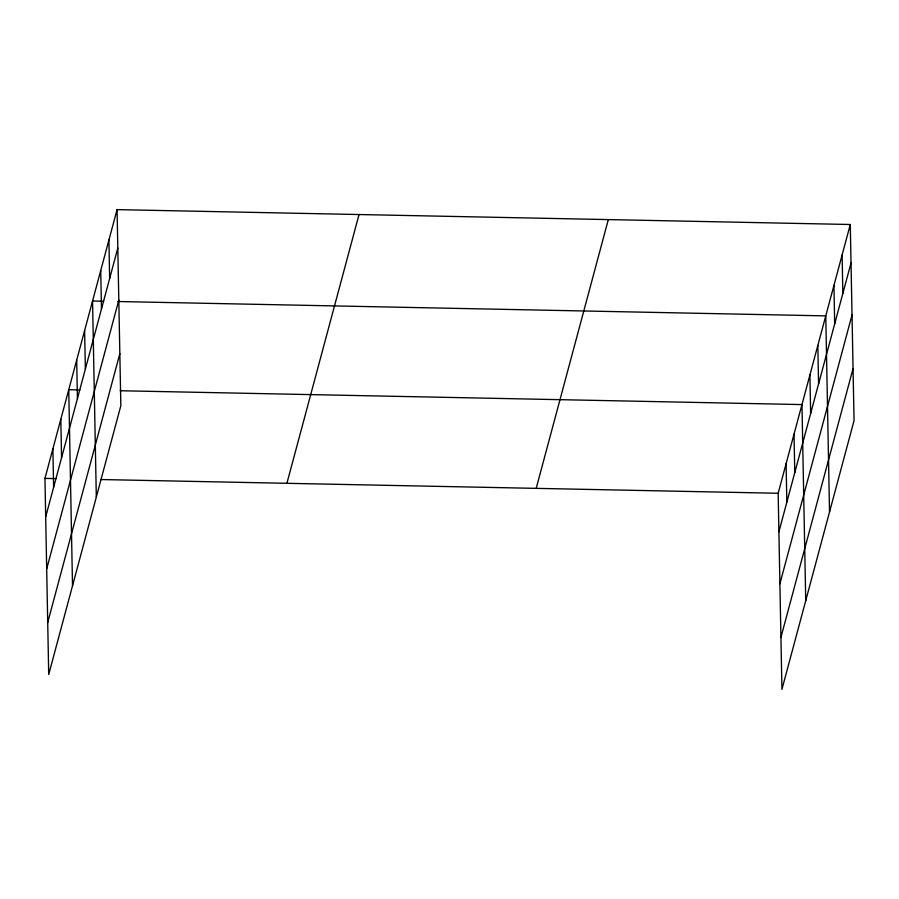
<?xml version="1.0" encoding="UTF-8"?>
<svg xmlns="http://www.w3.org/2000/svg" width="899" height="899" viewBox="0 0 899 899"><rect width="100%" height="100%" fill="white"/><g stroke="black" fill="none" stroke-linecap="round" stroke-linejoin="round"><path stroke-width="1.35" d="M117.072 209.624L120.837 405.73L48.715 674.497L44.95 478.392L117.072 209.624L850.285 224.503L854.05 420.608L781.928 689.376L778.163 493.27L850.285 224.503M45.692 516.869L117.814 248.102M46.692 568.887L118.814 300.12M47.714 622.479L119.837 353.712M286.905 483.302L359.038 214.535M536.197 488.359L608.32 219.592M778.905 531.759L851.027 262.98M779.894 583.777L852.027 314.998M780.928 637.369L853.05 368.59M103.677 301.232L92.552 301.008L96.317 497.102M117.578 301.513L825.765 315.886L829.53 511.992M79.876 389.919L68.751 389.694L72.516 585.8M120.196 390.739L801.964 404.584L805.729 600.689M44.95 478.392L56.075 478.616M100.576 479.527L778.163 493.27M842.116 254.968L842.846 293.445M833.935 285.421L834.677 323.91M817.832 345.452L818.573 383.929M809.898 375.018L810.64 413.495M794.031 434.15L794.772 472.627M786.097 463.715L786.839 502.193M108.903 240.078L109.633 278.566M100.722 270.543L101.463 309.02M84.618 330.562L85.36 369.051M76.685 360.128L77.426 398.617M60.817 419.26L61.559 457.748M52.884 448.826L53.625 487.303"/></g></svg>
